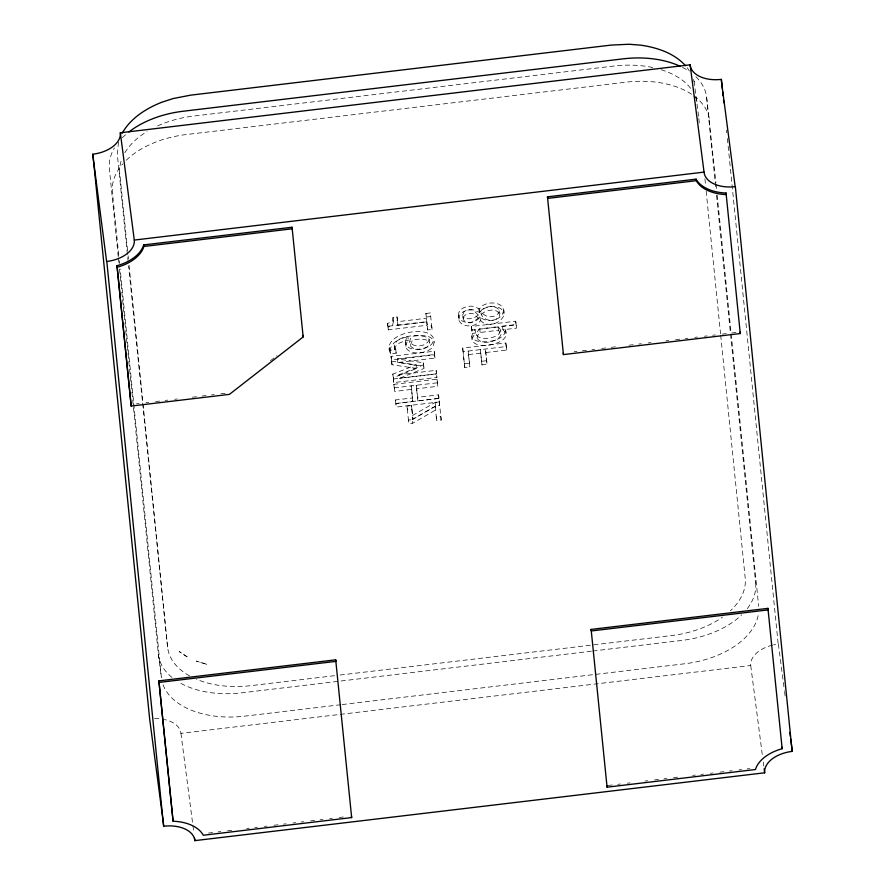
<?xml version="1.0" encoding="UTF-8"?>
<svg xmlns="http://www.w3.org/2000/svg" width="885" height="885" viewBox="0 0 885 885"><rect width="100%" height="100%" fill="white"/><g stroke="black" fill="none" stroke-linecap="round" stroke-linejoin="round"><path stroke-width="0.66" stroke-dasharray="4.42 3.32" d="M458.408 315.569L458.895 312.328A12.478 7.611 -7.4 0 1 462.7 308.29C466.251 306.276 470.577 305.679 474.559 306.553C477.081 307.04 479.427 311.133 480.92 306.774C486.418 302.526 494.925 301.453 500.877 305.38C512.692 317.737 490.036 331.078 480.588 320.536C481.728 311.697 472.911 325.636 467.877 322.339C463.751 322.45 458.762 320.182 458.408 315.569C457.091 328.07 475.013 328.612 480.588 320.536M458.873 319.164L459.359 315.912A12.478 7.611 -7.4 0 1 463.165 311.885C466.716 309.861 471.041 309.274 475.024 310.137C478.896 313.666 480.688 311.852 483.885 308.644C490.179 305.436 502.26 305.015 503.974 313.788M405.43 342.661L405.916 339.663L407.885 336.809L401.69 338.347L397.343 340.493L394.312 344.663L394.71 349.841L396.214 353.181L390.683 353.834C377.563 330.946 445.166 320.768 432.477 347.396A13.817 8.43 -7.4 0 1 426.338 351.223C418.793 354.288 404.356 354.166 405.43 342.661C407.41 351.433 419.413 349.708 425.873 347.639A13.817 8.43 -7.4 0 0 432.013 343.8L433.838 338.889M405.894 346.256L406.381 343.258L408.35 340.404L407.885 336.809M503.51 310.204C502.89 320.547 486.684 323.722 480.124 316.952M388.327 329.873L388.05 327.129L392.663 325.116L393.526 320.967L397.465 320.503L397 316.918L393.062 317.383L392.199 321.532L387.575 323.534L388.327 329.873L427.201 325.249L426.736 321.653L387.862 326.288M394.71 349.841C394.776 343.126 403.14 341.444 408.35 340.404M500.291 330.846C499.649 340.614 466.871 341.887 479.714 328.866L498.045 326.687C511.862 340.592 475.555 349.453 476.561 334.552M389.776 350.914C392.641 335.835 416.293 332.97 428.395 337.782C436.482 353.248 399.943 353.69 412.001 336.322C419.247 335.515 431.592 333.568 434.303 342.473M505.235 330.813C505.07 344.42 460.034 347.086 475.134 329.419L475.599 333.003C458.098 353.956 522.139 346.112 502.481 326.156L516.043 324.541L515.701 321.211L471.406 326.488L471.738 329.817L475.134 329.419M477.026 338.136L477.778 335.282L480.179 332.461L498.52 330.271L500.755 334.441M462.656 315.049L464.083 311.675L468.652 309.894A6.228 3.794 -7.4 0 1 473.818 310.701L478.287 315.049L478.752 318.644C474.979 322.173 468.054 324.076 463.795 320.459L462.656 315.049L463.12 318.633M410.574 344.907L412.465 339.906C417.82 339.331 424.258 337.827 428.86 341.378L429.59 343.059M118.457 142.142L117.373 154.842L128.037 260.511M499.195 310.757L498.852 312.825C494.272 318.899 484.106 317.704 480.743 310.889C486.031 304.285 503.012 304.639 499.317 316.421C494.737 322.494 484.582 321.288 481.208 314.474L480.743 310.889M429.114 339.464C427.599 346.588 412.366 348.723 410.098 341.311M481.208 314.474C485.489 309.993 496.706 307.427 499.66 314.341M478.287 315.049C474.515 318.578 467.59 320.492 463.331 316.874L466.495 314.098L469.116 313.478A6.228 3.794 -7.4 0 1 474.283 314.297L478.752 318.644M270.434 360.726L276.939 355.659M412.255 419.634L435.143 406.381L435.608 409.976L412.72 423.218L408.837 423.683L408.372 420.098L412.255 419.634L412.72 423.218M412.465 415.552L435.265 402.365L439.292 401.89L439.756 405.485L435.73 405.961L412.93 419.147L411.459 405.629L406.967 406.171L408.837 423.683M398.936 374.764L423.528 364.874L423.318 362.75L397.343 358.934L397.808 362.529L423.782 366.335L424.003 368.47L399.401 378.349L398.936 374.764L436.106 370.339L436.57 373.924L399.401 378.349M393.781 382.563L392.829 374.112L416.204 364.885L416.669 368.481L393.294 377.696L393.781 382.563L436.924 377.43L436.106 370.339M425.906 313.467L430.309 312.947L430.785 316.531L426.382 317.062L425.906 313.467L427.676 329.928L432.079 329.397L430.309 312.947M397.951 325.293L426.858 321.841L426.393 318.257L397.476 321.697L397.951 325.293L397 316.918M471.406 326.488L472.214 333.413L475.599 333.003M502.481 326.156L502.945 329.751L516.508 328.136L516.165 324.806L471.871 330.072L472.214 333.413M389.3 347.329L390.219 350.25L395.75 349.586L394.245 346.256M416.669 368.481L391.989 364.742L391.037 356.367L434.181 351.234L434.977 358.104L397.808 362.529M464.736 367.474L462.678 348.093L505.822 342.96L506.286 346.544L463.143 351.677L464.736 367.474L469.835 366.866L468.132 350.991L469.835 366.866M397.343 358.934L434.513 354.509L434.181 351.234M391.989 364.742L391.502 359.963L434.646 354.83M468.596 354.586L480.765 353.137L480.301 349.542L481.96 364.897L487.049 364.288L485.4 348.933L487.049 364.288M485.865 352.529L506.64 350.051L505.822 342.96M481.484 361.312L486.584 360.704M464.271 363.879L469.371 363.27M136.445 403.859L139.166 403.527M145.992 402.719L148.724 402.398M155.539 401.58L159.632 401.093M165.097 400.44L167.818 400.12M174.644 399.312L177.376 398.98M192.377 397.199L196.47 396.712M201.935 396.06L206.028 395.573M211.482 394.92L214.214 394.599M221.04 393.781L225.133 393.294M574.199 351.732L576.943 351.411M582.43 350.759L586.534 350.272M592.021 349.608L594.764 349.287M601.623 348.469L605.727 347.982M611.214 347.329L615.329 346.843M629.036 345.205L633.151 344.719M638.627 344.066L641.371 343.734M648.229 342.926L650.962 342.595M666.04 340.802L668.783 340.471M675.642 339.663L679.757 339.165M685.233 338.512L687.977 338.192M694.836 337.373L697.568 337.041M704.427 336.234L707.17 335.902M712.646 335.249L715.39 334.928M722.248 334.11L726.364 333.623M731.84 332.97L735.955 332.472M393.316 378.979L436.46 373.846L436.924 377.43M417.919 400.938L417.454 397.354L438.573 394.843L439.391 401.934L396.259 407.078L395.905 403.56L412.819 401.547L411.138 385.827L411.602 389.411L394.677 391.424L393.858 384.333L437.002 379.189L437.821 386.291L416.702 388.803L417.919 400.938L439.037 398.427M394.212 387.84L437.467 382.785M438.927 398.35L395.794 403.483L395.44 399.976L412.355 397.962M411.459 405.629L411.923 409.224L407.432 409.755L406.967 406.171M441.217 420.021L440.752 416.437L436.205 416.979L436.67 420.563L441.217 420.021L438.573 394.843M334.552 675.697L251.008 685.643A79.152 48.288 -7.4 0 1 196.37 679.215M340.028 675.045L671.472 635.574A79.152 48.299 -7.4 0 0 722.448 617.221M591.412 651.194L241.782 692.822A79.152 48.288 -7.4 0 1 178.217 681.859M592.784 651.028L681.904 640.419A79.152 48.299 -7.4 0 0 741.774 614.754M727.37 138.436L778.192 644.125A29.482 17.988 -7.4 0 0 773.634 644.888M340.791 704.714L244.813 716.142A79.152 48.288 -7.4 0 1 163.105 684.835M342.163 704.548L684.924 663.739A79.152 48.299 -7.4 0 0 758.456 613.947M772.517 645.143A29.482 17.988 -7.4 0 0 750.723 665.509L180.938 733.355A29.482 17.988 -7.4 0 0 164.389 719.516M208.539 833.039L212.621 832.553M218.064 831.911L220.796 831.59M227.6 830.772L231.682 830.285M246.649 828.504L249.371 828.183M254.814 827.53L257.546 827.209M264.349 826.402L267.071 826.07M273.874 825.262L277.956 824.776M283.399 824.134L286.12 823.802M292.935 822.995L295.656 822.674M301.099 822.021L303.82 821.7M310.624 820.893L314.706 820.406M320.149 819.753L322.87 819.433M329.685 818.625L332.406 818.293M339.209 817.486L343.291 816.999M608.238 785.46L612.32 784.973M617.774 784.32L620.496 783.999M627.299 783.181L630.02 782.86M644.988 781.079L647.709 780.758M654.524 779.939L658.606 779.453M664.049 778.811L666.77 778.49M673.573 777.672L677.656 777.185M692.634 775.404L695.356 775.083M700.798 774.43L703.52 774.109M710.323 773.302L713.044 772.981M719.848 772.163L723.93 771.676M729.384 771.034L732.105 770.702M738.909 769.895L741.63 769.574M747.073 768.921L749.794 768.6M391.524 361.157L416.204 364.885M502.945 329.751L504.892 331.864L505.7 334.408M687.169 67.703L689.426 71.043M694.028 81.132L698.696 117.074M693.42 79.484L694.316 81.896M778.391 644.103L784.387 690.267M784.564 691.628L785.449 698.42M695.898 76.752A79.152 48.299 -7.4 0 1 706.661 97.549L715.932 182.752M750.734 665.631L762.372 755.259M763.257 762.051L763.788 766.122M515.701 321.211L516.508 328.136M506.176 346.466L506.64 350.051M498.045 326.687L498.52 330.271M479.073 308.931L479.548 312.527M478.907 308.953L479.371 312.549M479.947 316.974L480.411 320.558M479.714 328.866L480.179 332.461M471.462 335.979L471.926 339.574M462.678 348.093L463.143 351.677M432.079 329.397L431.615 325.813L427.212 326.333L427.676 329.928M434.513 354.509L434.977 358.104M435.265 402.365L435.73 405.961M423.318 362.75L424.003 368.47M416.702 388.803L416.227 385.218L417.454 397.354M393.062 317.383L393.526 320.967M395.728 349.431L396.214 353.181M387.575 323.534L388.05 327.129M390.219 350.25L390.683 353.834M391.037 356.367L391.502 359.963M392.829 374.112L393.294 377.696M393.858 384.333L394.677 391.424M395.44 399.976L396.259 407.078M180.938 733.355L192.764 824.455M192.93 825.694L193.826 832.597M189.545 675.908A79.152 48.288 -7.4 0 1 167.564 646.935L128.59 265.998M119.497 269.051L158.349 654.115L161.38 677.434L120.161 268.996M726.541 130.184L726.817 132.938M716.076 184.135L716.629 189.633M717.182 195.131L731.054 332.649M731.198 334.032L758.666 606.313M706.661 97.549L715.954 189.689M716.518 195.187L730.39 332.705M730.523 334.087L755.646 582.994M698.829 118.446L699.526 125.316M704.925 178.825L705.478 184.323M706.164 191.182L720.567 333.899M720.7 335.271L745.214 578.159A79.152 48.299 -7.4 0 1 730.446 610.772M480.765 353.137L481.96 364.897M437.002 379.189L437.821 386.291M435.143 406.381L436.67 420.563M411.602 389.411L412.819 401.547M411.923 409.224L412.93 419.147M127.551 250.344L119.796 173.504A79.152 48.299 -7.4 0 1 121.654 159.466M128.104 255.842L128.38 258.586M129.077 265.445L167.564 646.935M118.778 255.245L112.395 191.99A79.152 48.299 -7.4 0 1 122.727 163.957M119.331 260.743L119.608 263.498M118.247 256.683L109.364 168.67A79.152 48.299 -7.4 0 1 114.397 147.95M118.391 258.055L118.944 263.553M154.455 718.609A29.482 17.988 -7.4 0 1 158.99 718.731M126.267 160.229A79.152 48.299 -7.4 0 1 186.138 134.564L626.248 82.161A79.152 48.299 -7.4 0 1 691.827 94.407M694.017 95.934A79.152 48.299 -7.4 0 1 709.693 120.869M755.635 582.994A79.152 48.299 -7.4 0 1 746.177 609.997M682.49 67.404A79.152 48.299 -7.4 0 1 688.807 71.088M171.956 677.434A79.152 48.288 -7.4 0 1 158.349 654.115M122.362 137.761A79.152 48.299 -7.4 0 1 126.964 133.546M652.71 67.514A79.152 48.299 -7.4 0 0 614.002 66.021L193.538 116.079A79.152 48.299 -7.4 0 0 154.897 127.197M661.128 69.705A79.152 48.299 -7.4 0 1 691.439 89.385M695.721 97.328A79.152 48.299 -7.4 0 1 697.446 104.729M124.829 152.784A79.152 48.299 -7.4 0 1 147.098 131.467M206.758 664.336L196.337 661.095L206.758 664.336M187.078 656.792L179.224 651.559L187.078 656.792"/><path stroke-width="1.33" d="M122.163 133.192C130.726 118.147 146.025 108.501 161.745 102.262L173.139 98.545L190.773 95.138L611.236 45.08L629.135 44.25L641.039 45.201C657.301 47.602 674.226 53.177 685.532 65.733M292.05 227.246L303.168 336.942L229.425 394.367L131.179 406.06L116.975 265.71A39.571 24.149 -7.4 0 0 143.691 244.913L292.05 227.246L292.26 228.795L143.89 246.461A39.571 24.149 -7.4 0 1 117.185 267.259L131.179 406.06M735.346 186.624L792.13 751.398A29.482 17.988 -7.4 0 0 764.662 772.793L194.866 840.628A29.482 17.988 -7.4 0 0 163.791 826.214L149.654 718.952L92.87 154.178A29.482 17.988 -7.4 0 0 120.338 132.794L690.123 64.826L704.062 172.232A29.482 17.988 -7.4 0 0 735.147 186.647L721.209 79.373A29.482 17.988 -7.4 0 1 690.134 64.948L690.123 64.826M163.592 826.236L106.808 261.462A29.482 17.988 -7.4 0 0 134.277 240.067L704.051 172.11M547.472 196.835L696.086 179.135A39.571 24.149 -7.4 0 0 726.043 193.041L726.253 194.6A39.571 24.149 -7.4 0 1 696.285 180.695L547.682 198.384L547.472 196.835L563.435 354.597L740.269 333.545L726.043 193.041M173.073 821.225L158.869 680.875L335.703 659.823L335.902 661.372L159.068 682.423L173.073 821.225A39.571 24.138 -7.4 0 1 203.296 835.252L351.655 817.585L335.703 659.823M591.125 629.412L767.948 608.36L768.158 609.909L591.324 630.961L591.125 629.412L607.077 787.174L755.447 769.508A39.571 24.149 -7.4 0 1 782.152 748.71L767.948 608.36M740.07 331.986L740.269 333.545M789.851 732.36L790.382 736.442M790.736 739.152L792.318 751.376M781.953 747.15L782.152 748.71M696.086 179.135L696.285 180.695M764.142 768.833L764.673 772.915M563.236 353.038L563.435 354.597M606.878 785.614L607.077 787.174M302.969 335.393L303.168 336.942M351.456 816.025L351.655 817.585M143.691 244.913L143.89 246.461M120.327 132.673L134.266 239.946M194.523 838.029L194.877 840.75M116.975 265.71L117.185 267.27M92.682 154.2L106.609 261.484M158.869 680.875L159.068 682.423M721.408 79.351L722.381 88.965M722.658 91.708L723.078 95.834M723.487 99.961L723.764 102.704M128.956 131.942A79.152 48.299 -7.4 0 1 183.107 111.245L623.217 58.841A79.152 48.299 -7.4 0 1 680.211 66.309"/></g></svg>
